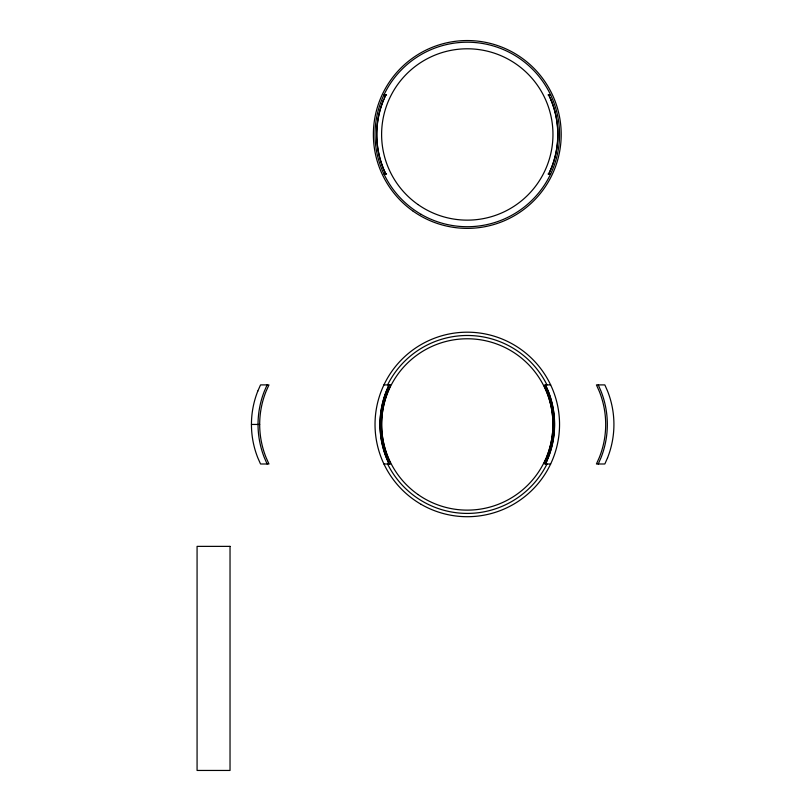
<?xml version="1.0" encoding="UTF-8"?>
<svg xmlns="http://www.w3.org/2000/svg" width="811" height="811" viewBox="0 0 811 811"><rect width="100%" height="100%" fill="white"/><g stroke="black" fill="none" stroke-linecap="round" stroke-linejoin="round"><path stroke-width="1.22" d="M257.807 391.095L260.534 384.901L268.958 384.901L266.099 391.267A88.957 88.957 0 0 0 266.109 457.627L268.958 463.993L260.534 463.993L257.807 457.81A90.609 90.609 0 0 1 257.807 391.084M551.541 167.826L548.824 174.01M548.094 458.195L548.246 457.799A90.619 90.619 0 0 0 548.246 391.095L545.529 384.901M383.187 100.716L383.968 99.185M383.644 99.976L383.025 101.111A90.619 90.619 0 0 0 383.025 167.826L385.904 174.01M386.938 389.959L386.452 391.145A90.477 90.477 0 0 0 386.452 457.749L386.614 458.144M547.8 458.539L546.077 462.848M546.188 458.489L544.698 461.895M383.664 99.54L384.14 98.8M386.959 389.523L388.297 386.837M388.743 389.544L388.033 391.267A88.967 88.967 0 0 0 388.033 457.627L388.743 459.35M387.597 388.388L386.32 391.095A90.619 90.619 0 0 0 386.32 457.81L387.597 460.506M388.925 389.118L389.3 388.266M546.949 460.922L548.114 457.749A90.477 90.477 0 0 0 548.114 391.145L545.367 384.901M384.333 97.989L385.002 96.854M387.628 387.972L389.199 384.901M384.505 97.604L385.174 96.458M546.624 461.287L545.529 463.993M389.675 387.425L390.071 386.583M388.317 386.431L388.864 385.286M385.205 96.063L385.904 94.917M544.505 462.321L543.897 463.578M385.387 95.688L385.752 94.917M545.742 463.223L545.367 463.993M267.123 384.901L264.396 391.095A90.609 90.609 0 0 0 264.396 457.799L267.123 463.993M598.254 463.993L600.971 457.799A90.619 90.619 0 0 0 600.971 391.095L598.254 384.901M548.662 174.01L551.409 167.765A90.477 90.477 0 0 0 551.409 101.162L550.74 99.155M390.476 385.742L390.456 384.901M383.917 94.917L386.533 94.917M548.033 94.917L550.649 94.917M383.917 174.01L386.533 174.01M548.033 174.01L550.649 174.01M383.917 384.901L389.827 384.901M544.739 384.901L550.649 384.901M251.451 424.447L259.682 424.447M383.917 463.993L389.827 463.993M390.456 463.993L390.476 463.152M544.739 463.993L550.649 463.993M548.824 94.917L549.219 96.073M385.752 174.01L383.339 168.607M389.199 463.993L388.499 462.848M544.1 385.742L544.505 386.583M389.016 463.608L388.317 462.463M549.006 95.303L549.392 96.458M390.273 462.736L389.675 461.469M388.469 462.452L387.628 460.922M544.891 387.425L546.543 391.267A88.967 88.967 0 0 1 546.543 457.627M388.297 462.067L386.634 458.59M549.899 97.219L550.263 98.405M389.483 461.053L388.925 459.776M550.071 97.604L550.436 98.8M550.578 98.76L550.933 99.976M551.227 100.321L551.541 101.111A90.619 90.619 0 0 1 551.541 167.826M383.319 168.161L383.157 167.765A90.477 90.477 0 0 1 383.157 101.162M546.989 463.993A88.977 88.977 0 0 1 387.587 463.993M387.587 384.901A88.977 88.977 0 0 1 546.989 384.901M607.561 457.799L604.844 463.993L596.42 463.993L599.268 457.627A88.967 88.967 0 0 0 599.268 391.267L596.42 384.901L604.844 384.901L607.561 391.095A90.619 90.619 0 0 1 607.561 457.799M230.03 546.371L197.073 546.371L197.073 770.45L230.03 770.45L230.03 546.371M417.959 204.514A85.672 85.672 0 0 0 552.615 142.168A85.672 85.672 0 0 0 431.29 56.719A85.672 85.672 0 0 0 417.959 204.514M421.152 214.368A92.272 92.272 0 0 0 559.549 134.464A92.272 92.272 0 0 0 421.152 54.56A92.272 92.272 0 0 0 421.152 214.368M413.215 211.245A93.914 93.914 0 0 0 560.817 142.908A93.914 93.914 0 0 0 427.823 49.238A93.914 93.914 0 0 0 413.215 211.245M421.152 504.351A92.272 92.272 0 0 0 559.549 424.447A92.272 92.272 0 0 0 421.152 344.543A92.272 92.272 0 0 0 421.152 504.351M417.959 494.497A85.672 85.672 0 0 0 552.615 432.141A85.672 85.672 0 0 0 431.29 346.702A85.672 85.672 0 0 0 417.959 494.497"/></g></svg>
